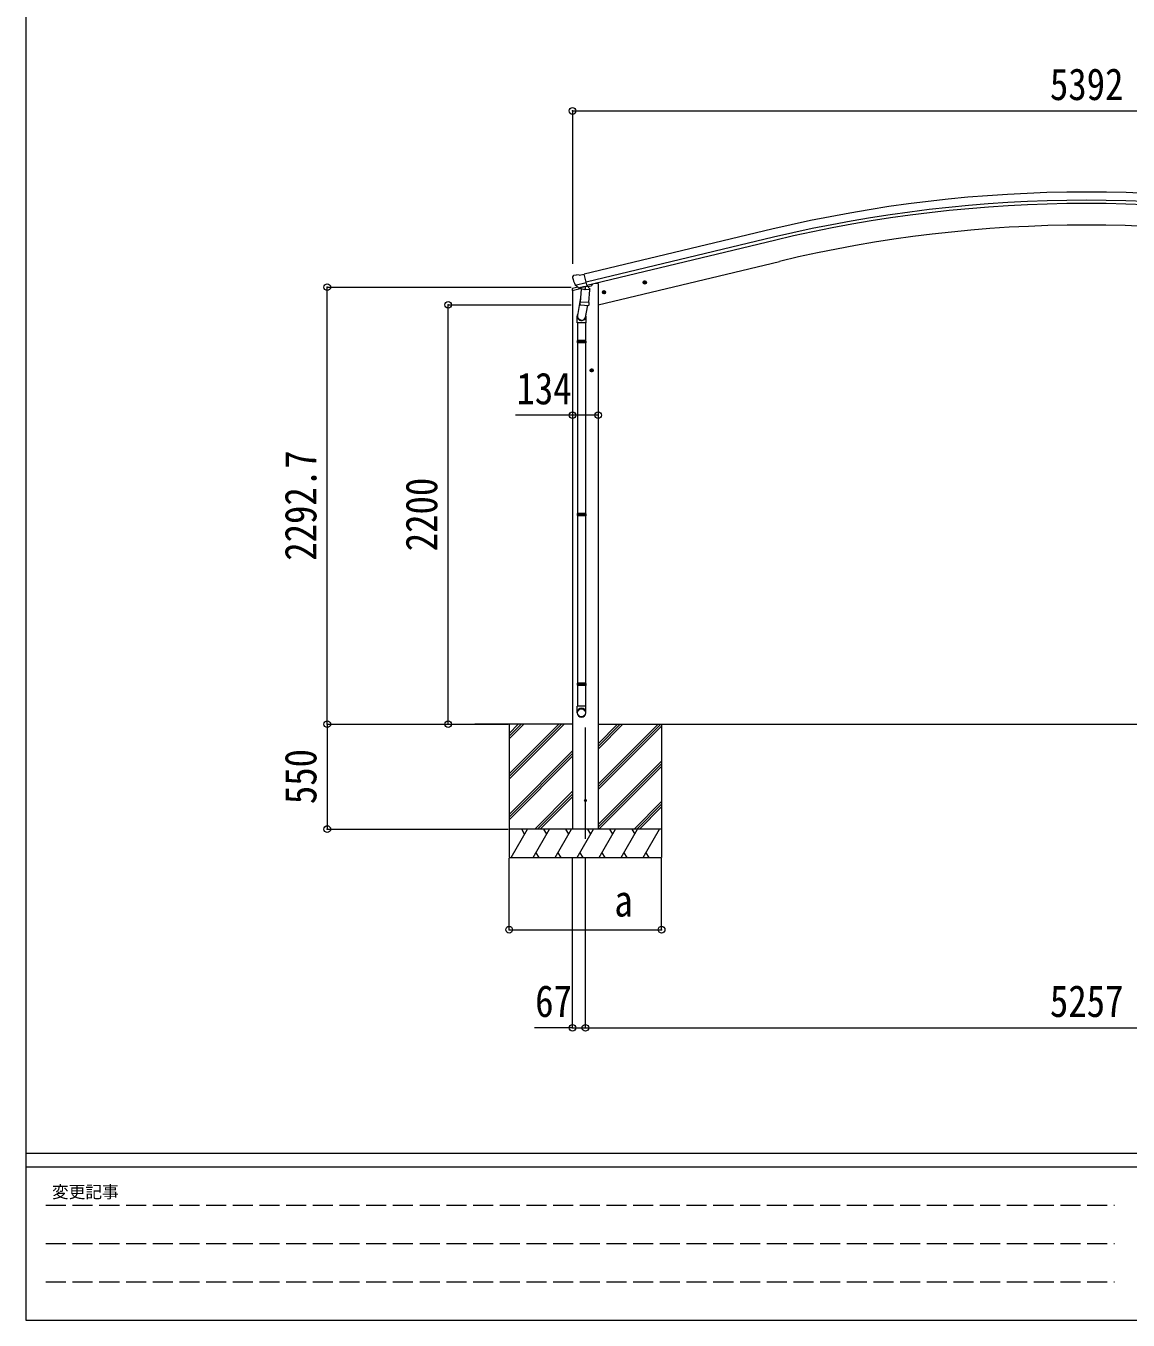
# Model space of a CAD drawing. Units: millimetres at full size. Extents: x -9783 to 9892, y -6828 to 6752.
# Drawn here: x -9783 to -4003, y -6828 to -38 of the extents above; entities that cross this region are included whole.
import ezdxf
from ezdxf.enums import TextEntityAlignment as Align

# ---------------------------------------------------------------- set-up
doc = ezdxf.new("R2010")
doc.units = ezdxf.units.MM
doc.header["$LTSCALE"] = 35
doc.header["$PDMODE"] = 32
doc.header["$PDSIZE"] = 35
doc.linetypes.add('DASHED3', pattern=[4, 3, -1])
for name, color, linetype, lineweight in [('0-0_0', 7, 'Continuous', 9), ('0-1_本体', 4, 'Continuous', 9), ('0-2_部品', 7, 'Continuous', 9), ('0-8_PARTS2', 2, 'Continuous', 9), ('0-A_寸法', 6, 'Continuous', 9), ('F-0_240', 7, 'Continuous', 9)]:
    doc.layers.add(name, color=color, linetype=linetype, lineweight=lineweight)
doc.styles.add('ＭＳ ゴシック', font='')
doc.styles.get('ＭＳ ゴシック').set_extended_font_data('MS Gothic')

msp = doc.modelspace()

# ---------------------------------------------------------------- linework, layer by layer
at = {"layer": '0-0_0'}
for p, q in [((-6916.31, -3701.83), (-7428.53, -3701.84)), ((-7249.32, -3701.83), (-7249.32, -4401.83)), ((-7249.32, -3962.56), (-6988.58, -3701.83)), ((-7249.32, -3976.7), (-6974.44, -3701.83)), ((-7249.32, -3990.84), (-6960.3, -3701.83)), ((-7249.32, -3778.71), (-7172.43, -3701.83)), ((-7249.32, -3764.57), (-7186.58, -3701.83)), ((-7249.32, -3750.43), (-7200.71, -3701.83)), ((-6782.32, -4016.06), (-6468.08, -3701.83)), ((-6782.32, -4030.2), (-6453.94, -3701.83)), ((-6782.32, -3832.21), (-6651.93, -3701.83)), ((-6782.32, -3818.07), (-6666.08, -3701.83)), ((-6782.32, -3803.93), (-6680.22, -3701.83)), ((-6782.32, -3701.83), (-1659.5, -3701.83)), ((-6782.32, -4044.34), (-6449.32, -3711.34)), ((-6449.32, -3701.83), (-6449.32, -4401.83)), ((-7249.32, -4174.69), (-6916.32, -3841.69)), ((-7249.32, -4188.83), (-6916.32, -3855.83)), ((-7249.32, -4202.97), (-6916.32, -3869.98)), ((-6782.32, -4228.19), (-6449.32, -3895.19)), ((-6782.32, -4242.33), (-6449.32, -3909.33)), ((-6777.67, -4251.83), (-6449.32, -3923.48)), ((-7114.32, -4251.83), (-6916.32, -4053.82)), ((-7100.18, -4251.83), (-6916.32, -4067.96)), ((-7086.04, -4251.83), (-6916.32, -4082.11)), ((-6593.82, -4251.83), (-6449.32, -4107.32)), ((-6579.68, -4251.83), (-6449.32, -4121.46)), ((-6565.54, -4251.83), (-6449.32, -4135.61)), ((-6449.32, -4251.83), (-7249.32, -4251.83)), ((-7239.03, -4401.83), (-7152.42, -4251.83)), ((-7167.42, -4277.81), (-7182.42, -4251.83)), ((-7123.56, -4401.83), (-7036.95, -4251.83)), ((-7051.95, -4277.81), (-7066.96, -4251.83)), ((-7008.09, -4401.83), (-6921.48, -4251.83)), ((-6936.48, -4277.81), (-6951.49, -4251.83)), ((-6782.32, -4251.83), (-6916.32, -4251.83)), ((-6892.62, -4401.83), (-6806.01, -4251.83)), ((-6821.01, -4277.81), (-6836.02, -4251.83)), ((-6777.15, -4401.83), (-6690.54, -4251.83)), ((-6705.54, -4277.81), (-6720.54, -4251.83)), ((-6661.68, -4401.83), (-6575.07, -4251.83)), ((-6605.07, -4251.83), (-6590.07, -4277.81)), ((-6546.21, -4401.83), (-6459.6, -4251.83)), ((-7249.32, -4401.83), (-6449.32, -4401.83)), ((-7108.56, -4375.85), (-7093.56, -4401.83)), ((-6993.09, -4375.85), (-6978.09, -4401.83)), ((-6877.62, -4375.85), (-6862.62, -4401.83)), ((-6762.15, -4375.85), (-6747.15, -4401.83)), ((-6646.68, -4375.85), (-6631.68, -4401.83)), ((-6531.21, -4375.85), (-6516.21, -4401.83))]:
    msp.add_line(p, q, dxfattribs=at)
at = {"layer": '0-1_本体'}
for p, q in [((-5871.86, -1105.45), (-6855.11, -1341.51)), ((-5861.79, -1147.43), (-6845.03, -1383.49)), ((-5857.86, -1163.8), (-6841.11, -1399.83)), ((-6782.31, -1501.95), (-5831.48, -1273.67)), ((-6916.31, -1425.11), (-6916.31, -4251.83)), ((-6782.31, -1388.83), (-6795.19, -1388.83)), ((-6782.31, -1388.83), (-6782.31, -4251.83))]:
    msp.add_line(p, q, dxfattribs=at)
for radius in [7073, 7029.83, 7013, 6900]:
    msp.add_arc((-4220.71, -7983.03), radius, 76.5, 103.5, dxfattribs=at)
at = {"layer": '0-2_部品'}
for p, q in [((-6916.56, -1357.48), (-6916.28, -1358.63)), ((-6912.34, -1348.91), (-6916.2, -1355.2)), ((-6909.24, -1346.66), (-6896.06, -1343.49)), ((-6881.5, -1346.17), (-6894.76, -1343.47)), ((-6881.5, -1346.17), (-6855.57, -1339.94)), ((-6840.42, -1403.06), (-6855.57, -1339.94)), ((-6918.58, -1425.7), (-6875.66, -1415.4)), ((-6918.58, -1418.81), (-6918.58, -1425.7)), ((-6889.35, -1409.43), (-6916.28, -1415.89)), ((-6902.78, -1397.21), (-6902.19, -1398.06)), ((-6902.5, -1397.79), (-6845, -1383.98)), ((-6902.19, -1398.06), (-6902.03, -1398.21)), ((-6885.65, -1412.7), (-6902.03, -1398.21)), ((-6882.94, -1413.27), (-6875.42, -1411.46)), ((-6878.74, -1413.02), (-6878.79, -1413.76)), ((-6878.04, -1414.8), (-6852.22, -1421.24)), ((-6871.12, -1420.15), (-6875.79, -1486.99)), ((-6875.15, -1411.49), (-6875.42, -1411.46)), ((-6850.38, -1405.54), (-6875.15, -1411.49)), ((-6825.43, -1423.34), (-6871.12, -1420.15)), ((-6869.34, -1416.97), (-6869.57, -1420.26)), ((-6849.82, -1405.81), (-6850.85, -1420.41)), ((-6850.14, -1405.39), (-6850.38, -1405.54)), ((-6850.14, -1405.39), (-6840.42, -1403.06)), ((-6840.79, -1401.51), (-6839.85, -1401.58)), ((-6839.85, -1401.58), (-6826.53, -1416.89)), ((-6836.09, -1405.9), (-6817.86, -1401.52)), ((-6830.1, -1490.18), (-6825.43, -1423.34)), ((-6826.53, -1416.89), (-6826.98, -1423.24)), ((-6814.03, -1393.4), (-6814.03, -1396.66)), ((-6748.95, -1445.15), (-6753.62, -1425.7)), ((-6527.64, -1381.73), (-6547.08, -1386.4)), ((-6544.66, -1385.82), (-6542.53, -1378.62)), ((-6539.49, -1391.26), (-6544.66, -1385.82)), ((-6535.03, -1393.79), (-6539.69, -1374.34)), ((-6532.19, -1389.51), (-6539.49, -1391.26)), ((-6530.06, -1382.31), (-6532.19, -1389.51)), ((-6874.06, -1462.22), (-6889.97, -1558.39)), ((-6876.65, -1499.45), (-6875.78, -1486.99)), ((-6830.1, -1490.18), (-6875.79, -1486.99)), ((-6830.12, -1490.18), (-6831, -1502.88)), ((-6741.56, -1433.09), (-6761.01, -1437.76)), ((-6758.58, -1437.18), (-6756.45, -1429.98)), ((-6753.41, -1442.62), (-6758.58, -1437.18)), ((-6746.12, -1440.87), (-6753.41, -1442.62)), ((-6743.98, -1433.67), (-6746.12, -1440.87)), ((-6876.26, -1500.81), (-6876.26, -1500.81)), ((-6874.81, -1501.59), (-6833.11, -1504.51)), ((-6838.54, -1504.13), (-6849.27, -1567.71)), ((-6846.12, -1560.9), (-6846.12, -1595.55)), ((-6890.12, -1595.55), (-6890.12, -1689.55)), ((-6848.12, -1595.55), (-6848.12, -1689.55)), ((-6892.12, -1691.55), (-6891.12, -1689.55)), ((-6892.12, -1691.55), (-6892.12, -1699.55)), ((-6846.12, -1691.55), (-6892.12, -1691.55)), ((-6847.12, -1689.55), (-6891.12, -1689.55)), ((-6846.12, -1691.55), (-6847.12, -1689.55)), ((-6846.12, -1691.55), (-6846.12, -1699.55)), ((-6892.12, -1699.55), (-6891.12, -1701.55)), ((-6846.12, -1699.55), (-6892.12, -1699.55)), ((-6847.12, -1701.55), (-6891.12, -1701.55)), ((-6890.12, -1701.55), (-6890.12, -2595.89)), ((-6848.12, -1701.55), (-6848.12, -2595.89)), ((-6846.12, -1699.55), (-6847.12, -1701.55)), ((-6805.92, -1845.34), (-6825.92, -1845.34)), ((-6823.42, -1845.34), (-6819.67, -1838.84)), ((-6819.67, -1851.84), (-6823.42, -1845.34)), ((-6812.16, -1851.84), (-6819.67, -1851.84)), ((-6815.92, -1855.34), (-6815.92, -1835.34)), ((-6808.41, -1845.34), (-6812.16, -1851.84)), ((-6892.12, -2597.89), (-6891.12, -2595.89)), ((-6892.12, -2597.89), (-6892.12, -2605.89)), ((-6846.12, -2597.89), (-6892.12, -2597.89)), ((-6892.12, -2605.89), (-6891.12, -2607.89)), ((-6846.12, -2605.89), (-6892.12, -2605.89)), ((-6847.12, -2595.89), (-6891.12, -2595.89)), ((-6847.12, -2607.89), (-6891.12, -2607.89)), ((-6890.12, -2607.89), (-6890.12, -3485.93)), ((-6848.12, -2607.89), (-6848.12, -3485.93)), ((-6846.12, -2597.89), (-6847.12, -2595.89)), ((-6846.12, -2605.89), (-6847.12, -2607.89)), ((-6846.12, -2597.89), (-6846.12, -2605.89)), ((-6892.12, -3487.93), (-6891.12, -3485.93)), ((-6892.12, -3487.93), (-6892.12, -3495.93)), ((-6846.12, -3487.93), (-6892.12, -3487.93)), ((-6892.12, -3495.93), (-6891.12, -3497.93)), ((-6846.12, -3495.93), (-6892.12, -3495.93)), ((-6847.12, -3485.93), (-6891.12, -3485.93)), ((-6847.12, -3497.93), (-6891.12, -3497.93)), ((-6890.12, -3497.93), (-6890.12, -3607.93)), ((-6848.12, -3497.93), (-6848.12, -3607.93)), ((-6846.12, -3487.93), (-6847.12, -3485.93)), ((-6846.12, -3495.93), (-6847.12, -3497.93)), ((-6846.12, -3487.93), (-6846.12, -3495.93)), ((-6846.12, -3607.93), (-6892.12, -3607.93)), ((-6892.12, -3642.07), (-6892.12, -3607.93)), ((-6846.12, -3642.07), (-6846.12, -3607.93))]:
    msp.add_line(p, q, dxfattribs=at)
for points in [[(-6882.11, -1413.16), (-6880.58, -1412.79), (-6843.87, -1403.98), (-6842.34, -1403.61)], [(-6542.53, -1378.62), (-6535.23, -1376.87), (-6530.06, -1382.31)], [(-6756.45, -1429.98), (-6749.15, -1428.23), (-6743.98, -1433.67)], [(-6846.12, -1595.55), (-6892.12, -1595.55), (-6892.12, -1561.2)], [(-6819.67, -1838.84), (-6812.16, -1838.84), (-6808.41, -1845.34)]]:
    msp.add_lwpolyline(points, dxfattribs=at)
for centre, radius in [((-6537.36, -1384.07), 8.5), ((-6537.36, -1384.07), 7.7), ((-6537.36, -1384.07), 6.5), ((-6751.28, -1435.42), 8.5), ((-6751.28, -1435.42), 7.7), ((-6751.28, -1435.42), 6.5), ((-6815.92, -1845.34), 8.5), ((-6815.92, -1845.34), 7.7), ((-6815.92, -1845.34), 6.5)]:
    msp.add_circle(centre, radius, dxfattribs=at)
at = {"layer": '0-2_部品', "color": 4}
msp.add_circle((-6849.12, -4101.83), 5, dxfattribs=at)
at = {"layer": '0-2_部品'}
for centre, radius, start, end in [((-6908.08, -1351.52), 5, 103.5, 148.5), ((-6895.36, -1346.41), 3, 78.5, 103.5), ((-6915.58, -1418.81), 3, 103.5, 180), ((-6719.48, -1311.38), 202.4, 193.5, 205.09125), ((-6882.22, -1412.67), 0.5, 248.23754, 283.5), ((-6879.24, -1412.99), 0.5, 356, 103.5), ((-6877.79, -1413.83), 1, 176, 256), ((-6851.87, -1420.27), 1.03, 250.03897, 351.96569), ((-6849.23, -1405.89), 0.604, 100.59842, 172.20595), ((-6842.46, -1403.13), 0.5, 283.5, 318.76246), ((-6819.03, -1396.66), 5, 283.5, 0), ((-6862.12, -1561.2), 30, 177.45142, 180), ((-6874.71, -1499.62), 1.95, 175.04017, 217.47766), ((-6874.67, -1499.59), 2, 217.40962, 266), ((-6832.97, -1502.51), 2, 266, 349.46843)]:
    msp.add_arc(centre, radius, start, end, dxfattribs=at)
for centre, major_axis, ratio, start_param, end_param in [((-6913.64, -1356.77), (-1.57, -2.57), 0.99628, 4.712389, 5.4996506), ((-6883.66, -1410.44), (-0.73, -2.92), 0.997631, 5.8041905, 6.6006116), ((-6883.61, -1410.22), (2.63, 3.16), 0.650902, 4.0958226, 4.1686332), ((-6883.64, -1410.34), (-0.73, -2.92), 0.997631, 0.3902369, 0.4789948), ((-6869.12, -1560.9), (23, 0), 0.996195, 2.5560258, 6.5663028), ((-6869.12, -1560.9), (21, 0), 0.996195, 2.9349147, 5.9512394), ((-6869.12, -3640.33), (-23, 0), 0.996195, 3.1415927, 6.2831853), ((-6869.12, -3642.07), (-23, 0), 0.996195, 3.1415927, 6.2831853), ((-6869.12, -3642.07), (0, -23.43), 0.981806, 4.712389, 7.8539816)]:
    msp.add_ellipse(centre, major_axis=major_axis, ratio=ratio, start_param=start_param, end_param=end_param, dxfattribs=at)
msp.add_ellipse((-6869.12, -3642.07), major_axis=(21, 0), ratio=0.996195, dxfattribs=at)
at = {"layer": '0-8_PARTS2', "color": 6}
msp.add_line((-6916.62, -484.3), (-1524.6, -484.3), dxfattribs=at)
at = {"layer": '0-8_PARTS2'}
msp.add_line((-6849.12, -4302.77), (-6849.12, -3718.82), dxfattribs=at)
at = {"layer": '0-A_寸法'}
for p, q in [((-6916.62, -484.3), (-6916.62, -1286.64)), ((-8202.4, -3701.84), (-8202.4, -1409.13)), ((-8202.4, -1409.13), (-6923.56, -1409.13)), ((-7568.69, -3701.84), (-7568.69, -1501.85)), ((-7568.69, -1501.85), (-6923.56, -1501.85)), ((-6916.12, -2080.58), (-7216.12, -2080.58)), ((-6782.12, -2080.58), (-6916.12, -2080.58)), ((-8202.4, -3701.84), (-7253.38, -3701.84)), ((-8202.4, -3701.84), (-7256.13, -3701.84)), ((-8202.4, -3701.84), (-8202.4, -4251.83)), ((-7568.69, -3701.84), (-7256.13, -3701.84)), ((-8202.4, -4251.83), (-7254.41, -4251.83)), ((-7249.12, -4779.73), (-7249.12, -4405.32)), ((-6916.12, -5294.72), (-6916.12, -4405.32)), ((-6849.12, -5294.72), (-6849.12, -4405.32)), ((-6449.12, -4779.73), (-6449.12, -4405.32)), ((-7249.12, -4779.73), (-6449.12, -4779.73)), ((-6916.12, -5294.72), (-7116.12, -5294.72)), ((-6916.12, -5294.72), (-6849.12, -5294.72)), ((-6849.12, -5294.72), (-1592.1, -5294.72))]:
    msp.add_line(p, q, dxfattribs=at)
for p in [(-6916.62, -484.3), (-8202.4, -1409.13), (-7568.69, -1501.85), (-6916.12, -2080.58), (-6782.12, -2080.58), (-8202.4, -3701.84), (-7568.69, -3701.84), (-8202.4, -4251.83), (-7249.12, -4779.73), (-6449.12, -4779.73), (-6916.12, -5294.72), (-6849.12, -5294.72)]:
    msp.add_point(p, dxfattribs=at)
at = {"layer": 'F-0_240', "color": 5}
for p, q in [((-9783.03, 6751.9), (-9783.03, -6828.1)), ((-9783.03, -5953.1), (9396.97, -5953.1)), ((-9783.03, -6023.1), (6285.75, -6023.1)), ((-9783.03, -6828.1), (9396.97, -6828.1))]:
    msp.add_line(p, q, dxfattribs=at)
at = {"layer": 'F-0_240', "color": 4, "linetype": 'DASHED3'}
for p, q in [((-9678.03, -6224.35), (-4074.25, -6224.35)), ((-9678.03, -6425.6), (-4074.25, -6425.6)), ((-9678.03, -6626.85), (-4074.25, -6626.85))]:
    msp.add_line(p, q, dxfattribs=at)

# ---------------------------------------------------------------- texts
at = {"layer": '0-A_寸法', "color": 7, "style": 'ＭＳ ゴシック', "width": 0.85}
for s, p in [('5392', (-4413.11, -477.3)), ('134', (-7210.49, -2073.58)), ('a', (-6697.24, -4760.73)), ('67', (-7112.37, -5287.72)), ('5257', (-4413.11, -5287.72))]:
    msp.add_text(s, height=166.8, dxfattribs=at).set_placement(p, align=Align.BOTTOM_LEFT)
for s, p in [('2292.7', (-8209.4, -2844.23)), ('2200', (-7575.69, -2794.34)), ('550', (-8209.4, -4121.21))]:
    msp.add_text(s, height=166.8, rotation=90, dxfattribs=at).set_placement(p, align=Align.BOTTOM_LEFT)
at = {"layer": 'F-0_240', "style": 'ＭＳ ゴシック'}
msp.add_text('変更記事', height=64.15, dxfattribs=at).set_placement((-9646.27, -6206.85), align=Align.BOTTOM_LEFT)

doc.saveas('drawing.dxf')
